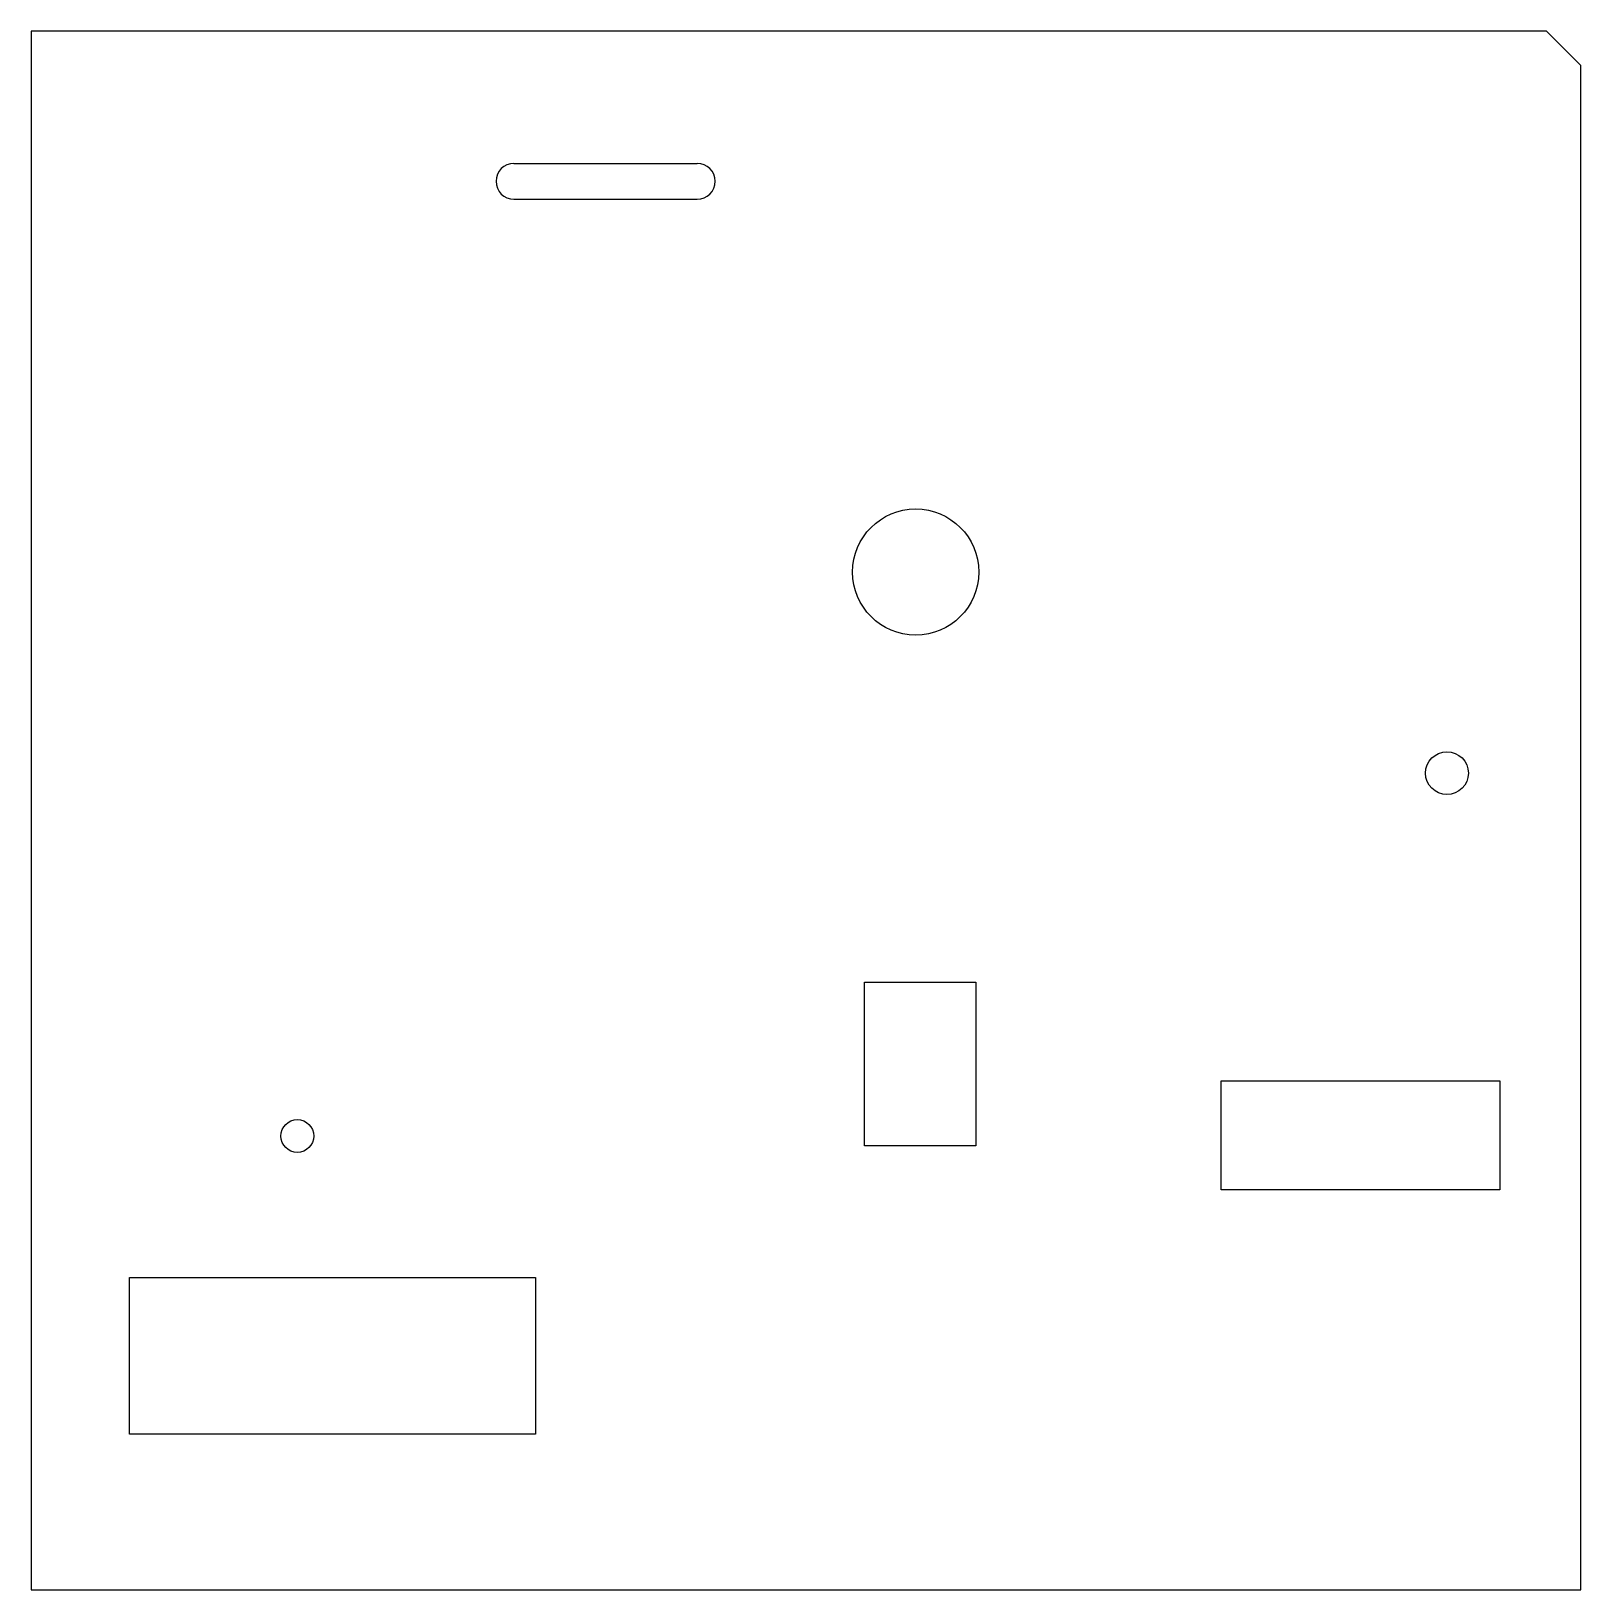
# Model space of a CAD drawing. Header units: millimetres. Extents: x 0 to 148, y 0 to 148.
import ezdxf

# ---------------------------------------------------------------- set-up
doc = ezdxf.new("R2010")
doc.units = ezdxf.units.MM
doc.layers.add('CUT', color=7, linetype='Continuous')

msp = doc.modelspace()

# ---------------------------------------------------------------- linework, layer by layer
at = {"layer": 'CUT'}
for p, q in [((0, 148.44), (0, 0)), ((144.29, 148.44), (0, 148.44)), ((147.55, 145.18), (144.29, 148.44)), ((147.55, 0), (147.55, 145.18)), ((45.97, 135.85), (63.42, 135.85)), ((63.42, 132.42), (45.97, 132.42)), ((79.35, 42.28), (79.35, 57.86)), ((79.35, 57.86), (89.95, 57.86)), ((89.95, 57.86), (89.95, 42.28)), ((113.32, 38.08), (113.32, 48.48)), ((113.32, 48.48), (139.83, 48.48)), ((139.83, 48.48), (139.83, 38.08)), ((89.95, 42.28), (79.35, 42.28)), ((139.83, 38.08), (113.32, 38.08)), ((9.36, 14.82), (9.36, 29.74)), ((9.36, 29.74), (48.03, 29.74)), ((48.03, 29.74), (48.03, 14.82)), ((48.03, 14.82), (9.36, 14.82)), ((0, 0), (147.55, 0))]:
    msp.add_line(p, q, dxfattribs=at)
for centre, radius in [((84.22, 96.93), 6.01), ((134.81, 77.78), 2.04), ((25.34, 43.22), 1.56)]:
    msp.add_circle(centre, radius, dxfattribs=at)
for centre, start, end in [((45.97, 134.14), 90, -90), ((63.42, 134.14), -90, 90)]:
    msp.add_arc(centre, 1.71, start, end, dxfattribs=at)

doc.saveas('drawing.dxf')
